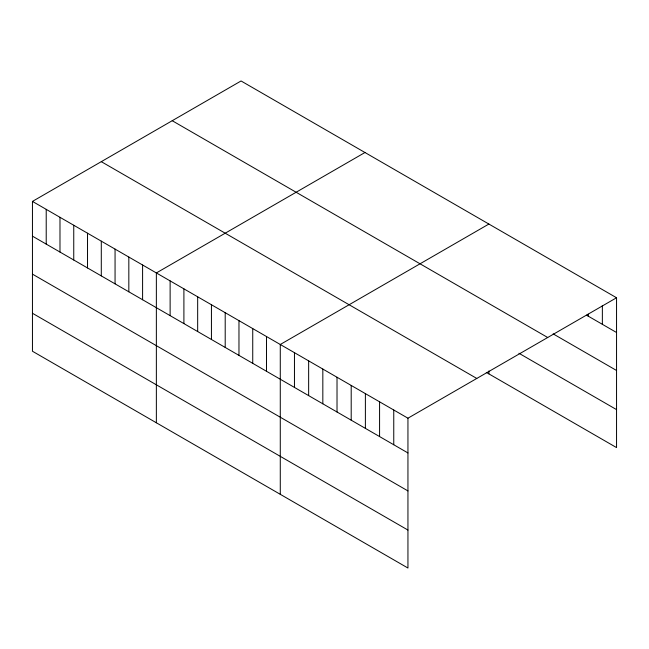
<?xml version="1.0" encoding="UTF-8"?>
<svg xmlns="http://www.w3.org/2000/svg" width="649" height="649" viewBox="0 0 649 649"><rect width="100%" height="100%" fill="white"/><g stroke="black" fill="none" stroke-linecap="round" stroke-linejoin="round"><path stroke-width="0.97" d="M32.45 201.409L407.945 418.199L407.945 568.029L32.45 351.239L32.45 201.409L241.055 80.971L616.55 297.761L616.55 447.591L486.304 372.396M364.973 152.507L156.36 272.945L156.36 422.783M488.884 224.051L280.279 344.489L280.279 494.319M407.945 418.199L616.55 297.761M586.509 315.163L616.55 332.507M553.135 333.87L616.55 370.482M172.22 120.714L547.707 337.504M518.924 353.251L616.55 409.616M101.293 161.666L476.78 378.448M32.45 236.155L407.945 452.945M32.45 274.129L407.945 490.92M32.45 313.264L407.945 530.055M602.361 305.452L602.361 324.313M588.181 314.14L588.181 316.128M488.884 370.96L488.884 373.881M393.756 410.006L393.756 444.752M379.576 401.82L379.576 436.566M365.387 393.627L365.387 428.372M351.198 385.441L351.198 420.187M337.018 377.247L337.018 411.993M322.829 369.054L322.829 403.808M308.648 360.868L308.648 395.614M294.459 352.675L294.459 387.429M266.504 336.539L266.504 371.285M252.737 328.589L252.737 363.335M238.97 320.638L238.97 355.392M225.203 312.696L225.203 347.442M211.436 304.746L211.436 339.492M197.669 296.796L197.669 331.542M183.902 288.846L183.902 323.591M170.127 280.895L170.127 315.641M142.593 265.003L142.593 299.749M128.827 257.053L128.827 291.799M115.06 249.102L115.06 283.848M101.293 241.152L101.293 275.898M87.526 233.202L87.526 267.948M73.751 225.252L73.751 259.998M59.984 217.31L59.984 252.055M46.217 209.359L46.217 244.105"/></g></svg>
